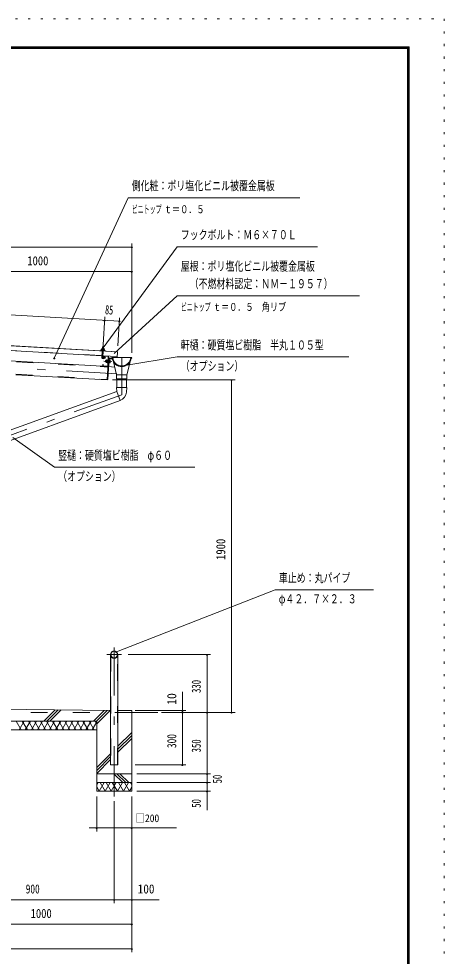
# Model space of a CAD drawing. Units: millimetres, scale not verified. Extents: x -23449 to 23452, y -10500 to 10500.
# Drawn here: x 17378 to 23452, y -2887 to 10500 of the extents above; entities that cross this region are included whole.
import ezdxf
from ezdxf.enums import TextEntityAlignment as Align

# ---------------------------------------------------------------- set-up
doc = ezdxf.new("R2010")
doc.units = ezdxf.units.MM
doc.header["$LTSCALE"] = 60
for name, pattern in [('USER2', [10, 4, -6]), ('USER3', [24, 12, -5, 2, -5]), ('USER4', [3, 0.5, -2.5])]:
    doc.linetypes.add(name, pattern=pattern)
for name, color, linetype, lineweight in [('0-6_2-0BOLD', 7, 'Continuous', 18), ('0-7_2-1HIDDEN', 3, 'USER2', 18), ('0-8_2-2CENTER', 3, 'USER3', 18), ('0-9_2-4THIN', 4, 'Continuous', 18), ('0-A_2-5DIM', 3, 'Continuous', 18), ('0-B_2-6HATCH', 2, 'Continuous', 18), ('0-C_F-F', 5, 'Continuous', 18), ('0-D_F-E_J_ADD', 5, 'USER4', 18)]:
    doc.layers.add(name, color=color, linetype=linetype, lineweight=lineweight)
doc.styles.add('ＭＳ ゴシック', font='')
doc.styles.get('ＭＳ ゴシック').set_extended_font_data('MS Gothic')

msp = doc.modelspace()

# ---------------------------------------------------------------- linework, layer by layer
at = {"layer": '0-6_2-0BOLD'}
for p, q in [((14121.59, 6011.6), (18788.84, 5742.49)), ((18564.38, 5687.81), (15910.67, 5840.83)), ((18569.85, 5777.15), (18570.59, 5789.94)), ((18586.8, 5789), (18586.06, 5776.21)), ((15806.26, 5696.59), (18651.53, 5532.54)), ((18563.23, 5667.91), (18568.27, 5755.2)), ((18566.87, 5731.03), (18583.72, 5730.06)), ((18585.11, 5754.23), (18580.08, 5666.94)), ((18660.16, 5682.29), (18581.23, 5686.84)), ((18584.82, 5678.61), (18583.84, 5661.64)), ((18583.84, 5661.64), (18587.84, 5661.41)), ((18585.28, 5686.6), (18784.95, 5675.09)), ((18587.84, 5661.41), (18588.82, 5678.38)), ((18593.04, 5682.14), (18651.94, 5678.75)), ((18659.7, 5674.3), (18640.54, 5342.11)), ((18647.99, 5540.75), (18655.71, 5674.52)), ((18666.71, 5656.86), (18648.83, 5346.88)), ((18666.71, 5656.86), (18658.72, 5657.32)), ((18669.05, 5627.93), (18665.05, 5628.16)), ((18666.06, 5645.45), (18712.92, 5645.45)), ((18717.8, 5651.2), (18666.39, 5651.2)), ((18983.96, 5663.7), (18711.45, 5663.7)), ((18711.45, 5660.46), (18716.8, 5660.46)), ((18717.38, 5654.45), (18711.45, 5654.45)), ((18977.61, 5651.2), (18983.96, 5651.2)), ((18983.96, 5654.45), (18978.04, 5654.45)), ((18978.61, 5660.46), (18983.96, 5660.46)), ((18584.86, 5540.38), (18643.77, 5536.98)), ((18621.08, 5599.39), (18626.06, 5599.11)), ((18627.84, 5599.62), (18642.32, 5598.79)), ((18643.4, 5617.52), (18628.92, 5618.35)), ((18647.57, 5602.87), (18642.86, 5608.15)), ((18643.15, 5613.14), (18647.86, 5607.87)), ((18659.52, 5532.07), (18746.26, 5527.07)), ((18679.27, 5596.66), (18667.28, 5597.35)), ((18668.36, 5616.08), (18680.35, 5615.39)), ((18772.71, 5413.71), (18728.8, 5601.9)), ((18640.54, 5342.11), (17336.44, 5417.3)), ((18778.96, 5358.7), (18778.96, 5234.33)), ((18916.46, 5234.33), (18916.46, 5358.7)), ((18922.71, 5413.71), (18922.71, 5358.7)), ((18648.83, 5346.88), (18640.85, 5347.33)), ((16788.61, 4454.9), (18778.95, 5179.33)), ((18793.58, -155.07), (18793.58, 1419.93)), ((18686.83, 622.96), (16585.58, 643.98)), ((18990.2, 619.93), (18793.58, 621.89)), ((18990.2, 594.93), (19365.2, 594.93)), ((17240.21, 344.93), (18490.2, 344.93)), ((18990.21, -280.07), (18490.2, -280.07)), ((18490.2, -405.07), (18990.21, -405.07))]:
    msp.add_line(p, q, dxfattribs=at)
for points in [[(18784.3, 5663.7), (18788.91, 5743.73), (14105.44, 6013.78)], [(18604.84, 5754.35), (18605.31, 5762.43), (18549.15, 5765.67), (18548.69, 5757.58)], [(18549.15, 5765.67), (18560.83, 5777.67), (18595.09, 5775.69), (18605.31, 5762.43)], [(18594.17, 5775.75), (18594.91, 5788.53), (18592.8, 5789.91), (18564.73, 5791.53), (18562.48, 5790.4), (18561.75, 5777.62)], [(18570.34, 5791.21), (18571.56, 5812.26), (18588.4, 5811.29), (18587.19, 5790.24)], [(18588.4, 5811.29), (18585.76, 5814.26), (18574.53, 5814.91), (18571.56, 5812.26)], [(18588.23, 5661.59), (18605.64, 5670.35), (18613.22, 5655.27), (18595.81, 5646.51)], [(18641.78, 5589.42), (18627.3, 5590.25), (18625.73, 5593.36), (18627.55, 5624.81), (18629.46, 5627.72), (18643.94, 5626.89)], [(18648.98, 5627.33), (18643.99, 5627.62), (18641.74, 5588.68), (18646.73, 5588.4)], [(18650.63, 5586.42), (18646.63, 5586.65), (18649.08, 5629.08), (18653.07, 5628.85)], [(18669.05, 5627.93), (18666.6, 5585.5), (18662.6, 5585.73)], [(18666.74, 5587.98), (18678.73, 5587.29), (18680.64, 5590.2), (18682.46, 5621.65), (18680.89, 5624.75), (18668.9, 5625.45)], [(18577.11, 5544.83), (18578.09, 5561.81), (18582.08, 5561.57), (18581.1, 5544.6)], [(18627.22, 5619.07), (18622.23, 5619.36), (18621.08, 5599.39), (18617.54, 5603.35), (18618.27, 5615.83), (18622.23, 5619.36)], [(18922.71, 5358.7), (18772.71, 5358.7), (18772.71, 5413.71), (18922.71, 5413.71), (18966.6, 5601.9)], [(18778.95, 5179.32), (18775.2, 5234.33), (18920.21, 5234.33), (18915.8, 5169.84)], [(18778.95, 5179.32), (18825.98, 5050.12), (16835.64, 4325.7)], [(18686.83, 1419.93), (18686.83, -155.07), (18793.58, -155.07)], [(18490.2, -530.07), (18990.2, -530.07), (18990.2, 619.93)], [(18490.2, -530.07), (18490.2, 469.93), (17240.21, 469.93), (17240.21, -680.07), (15740.21, -680.07), (15740.21, 469.93), (13990.21, 469.93)]]:
    msp.add_lwpolyline(points, dxfattribs=at)
for radius in [53.38, 47.62]:
    msp.add_circle((18740.2, 1419.93), radius, dxfattribs=at)
for centre, radius, start, end in [((18566.2, 5784.25), 7.19, 52.31554, 112.31554), ((18577.22, 5763.9), 26.87, 69.11256, 104.28848), ((18590.51, 5782.84), 7.19, 61.08405, 121.08405), ((18585.7, 5666.61), 22.5, 176.69928, 296.69928), ((18585.7, 5666.61), 5.62, 176.69928, 296.69928), ((18592.81, 5678.15), 8, 86.70229, 176.70438), ((18592.81, 5678.15), 4, 86.70058, 176.70526), ((18634.63, 5622.72), 7.19, 176.70164, 217.42847), ((18651.71, 5674.76), 4, 356.705, 86.705), ((18651.71, 5674.76), 8, 356.7027, 86.7045), ((18711.45, 5657.45), 6.25, 90, 270), ((18711.45, 5657.45), 3, 90, 270), ((18847.7, 5669.96), 137, 190.30334, 352.13203), ((18847.7, 5669.96), 131.25, 184.15126, 186.78346), ((18847.7, 5669.96), 131.25, 188.21463, 351.78537), ((18847.7, 5669.96), 128, 182.79924, 357.20076), ((18847.7, 5669.96), 131.25, 353.21654, 355.84874), ((18983.96, 5657.45), 6.25, 270, 90), ((18983.96, 5657.45), 3, 270, 90), ((18585.09, 5544.37), 8, 176.7045, 266.70007), ((18585.09, 5544.37), 4, 176.705, 266.70058), ((18633.01, 5594.62), 7.19, 135.97482, 176.70164), ((18652.75, 5607.58), 26.15, 155.67531, 197.72612), ((18644, 5540.98), 8, 266.70007, 356.70476), ((18644, 5540.98), 4, 266.70058, 356.70526), ((18655.44, 5607.43), 26.15, 335.67531, 17.72612), ((18673.56, 5592.29), 7.19, 356.70164, 37.42847), ((18675.18, 5620.39), 7.19, 315.97482, 356.70164), ((18778.62, 5179.21), 137.5, 290, 356.09424)]:
    msp.add_arc(centre, radius, start, end, dxfattribs=at)
at = {"layer": '0-7_2-1HIDDEN'}
for p, q in [((15910.74, 5842.08), (18564.45, 5689.06)), ((18581.3, 5688.09), (18785.03, 5676.33)), ((17343.5, 5600.94), (18651.12, 5525.55)), ((17336.84, 5424.29), (18640.95, 5349.09)), ((18692.58, 1419.93), (18692.58, -155.07)), ((18787.83, -155.07), (18787.83, 1419.93)), ((18990.21, 594.93), (13990.21, 594.93))]:
    msp.add_line(p, q, dxfattribs=at)
at = {"layer": '0-8_2-2CENTER'}
for p, q in [((18571.59, 5666.14), (18581.76, 5842.68)), ((18592.02, 5654.05), (18618.25, 5667.25)), ((18778.82, 5429.66), (17341.94, 5512.52)), ((18706.51, 5604.48), (18592.95, 5611.03)), ((18740.2, -604.92), (18740.2, 1523.31)), ((18843.58, 1419.93), (18636.83, 1419.93))]:
    msp.add_line(p, q, dxfattribs=at)
msp.add_lwpolyline([(18847.7, 5665.67), (18847.7, 5131.19), (16715.21, 4355.02), (16715.21, 854.36), (16974.58, 759.95)], dxfattribs=at)
msp.add_arc((18585.7, 5666.61), 14.06, 176.70197, 296.69957, dxfattribs=at)
at = {"layer": '0-9_2-4THIN'}
for p, q in [((18573.16, 5813.7), (18571.86, 5791.12)), ((18585.67, 5790.33), (18586.97, 5812.9)), ((18569.79, 5755.11), (18568.39, 5730.95)), ((18582.2, 5730.15), (18583.59, 5754.32)), ((18626.21, 5601.6), (18618.72, 5602.03)), ((18619.59, 5617.01), (18627.07, 5616.58))]:
    msp.add_line(p, q, dxfattribs=at)
at = {"layer": '0-A_2-5DIM'}
for p, q in [((13990.2, 7239.93), (18990.2, 7239.93)), ((19000.2, 7239.93), (18980.2, 7239.93)), ((18990.2, 7289.93), (18990.2, 5731.38)), ((18990.2, 6889.93), (13990.2, 6889.93)), ((19000.2, 6889.93), (18980.2, 6889.93)), ((14221.69, 6444.64), (18814.06, 6179.84)), ((18738.98, 5718.42), (19640.21, 6544.93)), ((19640.21, 6544.93), (22240.21, 6544.93)), ((18581.76, 5842.65), (18604.79, 6241.99)), ((18611.91, 6192.07), (18591.91, 6192.07)), ((18816.94, 6229.76), (18793.91, 5830.42)), ((18824.06, 6179.84), (18804.06, 6179.84)), ((18592.72, 5802.67), (18572.72, 5802.67)), ((17894.55, 5651.61), (17874.55, 5651.61)), ((18903.49, 5549.01), (18883.49, 5549.01)), ((18714.5, 5344.93), (20465.2, 5344.93)), ((20425.2, 5344.93), (20405.2, 5344.93)), ((20415.2, 5344.93), (20415.2, 594.93)), ((18782.1, 1458.77), (18762.1, 1458.77)), ((20115.2, 1419.93), (18937.75, 1419.93)), ((20075.2, 1419.93), (20055.2, 1419.93)), ((20065.2, 1419.93), (20065.2, -800.07)), ((19715.2, 889.93), (19715.2, -155.07)), ((19765.2, 619.93), (19040.2, 619.93)), ((20465.2, 594.93), (19415.2, 594.93)), ((19725.2, 619.93), (19705.2, 619.93)), ((19725.2, 594.93), (19705.2, 594.93)), ((20075.2, 594.93), (20055.2, 594.93)), ((20425.2, 594.93), (20405.2, 594.93)), ((19765.2, -155.07), (19040.2, -155.07)), ((19725.2, -155.07), (19705.2, -155.07)), ((19065.21, -280.07), (20115.2, -280.07)), ((20075.2, -280.07), (20055.2, -280.07)), ((20115.2, -405.07), (19065.21, -405.07)), ((19065.21, -530.07), (20115.2, -530.07)), ((20075.2, -405.07), (20055.2, -405.07)), ((20075.2, -530.07), (20055.2, -530.07)), ((18490.2, -1105.07), (18490.2, -605.07)), ((18990.2, -2830.07), (18990.2, -605.07)), ((18740.2, -673.63), (18740.2, -2130.07)), ((19627.7, -1055.07), (18383.31, -1055.07)), ((18500.2, -1055.07), (18480.2, -1055.07)), ((19000.2, -1055.07), (18980.2, -1055.07)), ((19382.7, -2080.07), (16490.21, -2080.07)), ((18750.2, -2080.07), (18730.2, -2080.07)), ((19000.2, -2080.07), (18980.2, -2080.07)), ((18990.2, -2430.07), (13990.21, -2430.07)), ((19000.2, -2430.07), (18980.2, -2430.07)), ((13990.21, -2780.07), (18990.2, -2780.07)), ((19000.2, -2780.07), (18980.2, -2780.07))]:
    msp.add_line(p, q, dxfattribs=at)
for points in [[(21390.21, 7944.93), (18940.21, 7944.93), (17884.55, 5651.61)], [(18582.72, 5802.67), (19640.21, 7244.93), (21640.21, 7244.93)], [(22090.21, 5669.93), (19640.21, 5669.93), (18893.49, 5549.01)], [(17292.37, 4521.5), (17890.21, 4094.93), (19890.21, 4094.93)], [(18772.1, 1458.77), (21040.21, 2344.93), (22440.21, 2344.93)]]:
    msp.add_lwpolyline(points, dxfattribs=at)
for centre in [(18990.2, 7239.93), (18990.2, 6889.93), (18601.91, 6192.07), (18814.06, 6179.84), (18582.72, 5802.67), (17884.55, 5651.61), (18893.49, 5549.01), (20415.2, 5344.93), (18772.1, 1458.77), (20065.2, 1419.93), (19715.2, 619.93), (19715.2, 594.93), (20065.2, 594.93), (20415.2, 594.93), (19715.2, -155.07), (20065.2, -280.07), (20065.2, -405.07), (20065.2, -530.07), (18490.2, -1055.07), (18990.2, -1055.07), (18740.2, -2080.07), (18990.2, -2080.07), (18990.2, -2430.07), (18990.2, -2780.07)]:
    msp.add_arc(centre, 10, 180, 0, dxfattribs=at)
at = {"layer": '0-B_2-6HATCH'}
for p, q in [((17737, 469.93), (17897.92, 630.85)), ((17939.93, 630.43), (17779.42, 469.93)), ((17981.93, 630.01), (17821.85, 469.93)), ((18444.1, 469.93), (18598.02, 623.85)), ((18486.53, 469.93), (18640.03, 623.43)), ((18682.03, 623.01), (18490.2, 431.18)), ((17341.8, 469.93), (17413.97, 344.93)), ((17385.1, 344.93), (17457.27, 469.93)), ((17428.4, 469.93), (17500.57, 344.93)), ((17471.7, 344.93), (17543.87, 469.93)), ((17515.01, 469.93), (17587.17, 344.93)), ((17558.31, 344.93), (17630.47, 469.93)), ((17601.61, 469.93), (17673.78, 344.93)), ((17644.91, 344.93), (17717.08, 469.93)), ((17760.38, 344.93), (17688.21, 469.93)), ((17803.68, 469.93), (17731.51, 344.93)), ((17774.81, 469.93), (17846.98, 344.93)), ((17818.11, 344.93), (17890.28, 469.93)), ((17861.42, 469.93), (17933.58, 344.93)), ((17904.71, 344.93), (17976.88, 469.93)), ((17948.02, 469.93), (18020.19, 344.93)), ((17991.32, 344.93), (18063.49, 469.93)), ((18034.62, 469.93), (18106.79, 344.93)), ((18077.92, 344.93), (18150.09, 469.93)), ((18121.22, 469.93), (18193.39, 344.93)), ((18164.52, 344.93), (18236.69, 469.93)), ((18207.83, 469.93), (18280, 344.93)), ((18251.13, 344.93), (18323.29, 469.93)), ((18294.43, 469.93), (18366.6, 344.93)), ((18337.73, 344.93), (18409.9, 469.93)), ((18381.03, 469.93), (18453.2, 344.93)), ((18424.33, 344.93), (18490.2, 459.03)), ((18490.2, 430.83), (18467.63, 469.93)), ((18793.58, 112.3), (18990.2, 308.92)), ((18990.2, 266.5), (18793.58, 69.87)), ((18793.58, 27.45), (18990.2, 224.07)), ((18686.83, 5.55), (18490.2, -191.08)), ((18490.2, -233.5), (18686.83, -36.88)), ((18686.83, -79.3), (18490.2, -275.93)), ((18861.99, -405.07), (18736.99, -280.07)), ((18779.42, -280.07), (18904.42, -405.07)), ((18946.85, -405.07), (18821.85, -280.07)), ((18510.93, -405.07), (18490.2, -440.97)), ((18990.2, -435.19), (18972.81, -405.07))]:
    msp.add_line(p, q, dxfattribs=at)
for points in [[(18490.2, -469.16), (18525.37, -530.07), (18597.54, -405.07)], [(18684.14, -405.07), (18611.97, -530.07), (18539.8, -405.07)], [(18626.41, -405.07), (18698.57, -530.07), (18770.74, -405.07)], [(18713.01, -405.07), (18785.18, -530.07), (18857.35, -405.07)], [(18799.61, -405.07), (18871.78, -530.07), (18943.95, -405.07)], [(18886.21, -405.07), (18958.38, -530.07), (18990.2, -474.95)]]:
    msp.add_lwpolyline(points, dxfattribs=at)
at = {"layer": '0-C_F-F'}
for points in [[(22951.62, -10000), (-5748.38, -10000), (-5748.38, 10100), (22951.62, 10100)], [(22949.12, -9997.5), (-5745.88, -9997.5), (-5745.88, 10097.5), (22949.12, 10097.5)], [(22946.62, -9995), (22946.62, 10095), (-5743.38, 10095), (-5743.38, -9995)], [(22944.12, -9992.5), (-5740.88, -9992.5), (-5740.88, 10092.5), (22944.12, 10092.5)], [(22941.62, -9990), (22941.62, 10090), (-5738.38, 10090), (-5738.38, -9990)], [(22939.12, -9987.5), (-5735.88, -9987.5), (-5735.88, 10087.5), (22939.12, 10087.5)], [(22936.62, -9985), (22936.62, 10085), (-5733.38, 10085), (-5733.38, -9985)], [(22934.12, -9982.5), (-5730.88, -9982.5), (-5730.88, 10082.5), (22934.12, 10082.5)], [(22931.62, -9980), (-5728.38, -9980), (-5728.38, 10080), (22931.62, 10080)], [(22929.12, -9977.5), (-5725.88, -9977.5), (-5725.88, 10077.5), (22929.12, 10077.5)], [(22926.62, -9975), (22926.62, 10075), (-5723.38, 10075), (-5723.38, -9975)]]:
    msp.add_lwpolyline(points, close=True, dxfattribs=at)
at = {"layer": '0-D_F-E_J_ADD'}
msp.add_lwpolyline([(23451.62, -10500), (-6248.38, -10500), (-6248.38, 10500), (23451.62, 10500)], close=True, dxfattribs=at)

# ---------------------------------------------------------------- texts
at = {"layer": '0-A_2-5DIM', "color": 7, "style": 'ＭＳ ゴシック'}
for s, height, width, p in [('側化粧：ポリ塩化ビニル被覆金属板', 130.2, 0.7, (18990.21, 8012.69)), ('ビニトップ ', 110.7, 0.55, (18990.21, 7689.92)), ('ｔ＝０．５', 110.7, 0.75, (19449.49, 7689.92)), ('フックボルト：Ｍ６×７０Ｌ', 130.2, 0.7, (19690.21, 7312.69)), ('1000', 130.2, 0.85, (17499.9, 6939.93)), ('屋根：ポリ塩化ビニル被覆金属板', 130.2, 0.7, (19690.21, 6862.69)), ('\u3000（不燃材料認定：ＮＭ－１９５７）', 130.2, 0.7, (19690.21, 6612.69)), ('ビニトップ ', 110.7, 0.55, (19690.21, 6294.93)), ('ｔ＝０．５\u3000角リブ', 110.7, 0.75, (20149.49, 6294.93)), ('軒樋：硬質塩ビ樹脂\u3000半丸１０５型', 130.2, 0.7, (19690.21, 5737.7)), ('（オプション）', 130.2, 0.7, (19690.18, 5437.72)), ('竪樋：硬質塩ビ樹脂\u3000φ６０', 130.2, 0.7, (17940.21, 4162.69)), ('（オプション）', 130.2, 0.7, (17940.18, 3862.72)), ('車止め：丸パイプ', 130.2, 0.7, (21090.21, 2412.7)), ('φ４２．７×２．３', 130.2, 0.7, (21090.21, 2112.7)), ('□200', 110.7, 0.9, (19040.2, -1005.07)), ('900', 130.2, 0.75, (17477.58, -2030.07)), ('100', 130.2, 0.9, (19075.87, -2030.07)), ('1000', 130.2, 0.85, (17547.4, -2380.07))]:
    msp.add_text(s, height=height, dxfattribs=dict(at, width=width)).set_placement(p, align=Align.BOTTOM_LEFT)
for s, rotation, width, p in [('85', 356.7, 0.65, (18605.09, 6241.97)), ('1900', 90, 0.85, (20365.2, 2773.08)), ('330', 90, 0.7, (20015.2, 872.6)), ('10', 90, 0.95, (19665.2, 701.98)), ('300', 90, 0.75, (19665.2, 85.83)), ('350', 90, 0.7, (20015.2, 24.16)), ('50', 90, 0.7, (20315.2, -419.29)), ('50', 90, 0.7, (20015.2, -766.79))]:
    msp.add_text(s, height=130.2, rotation=rotation, dxfattribs=dict(at, width=width)).set_placement(p, align=Align.BOTTOM_LEFT)

doc.saveas('drawing.dxf')
